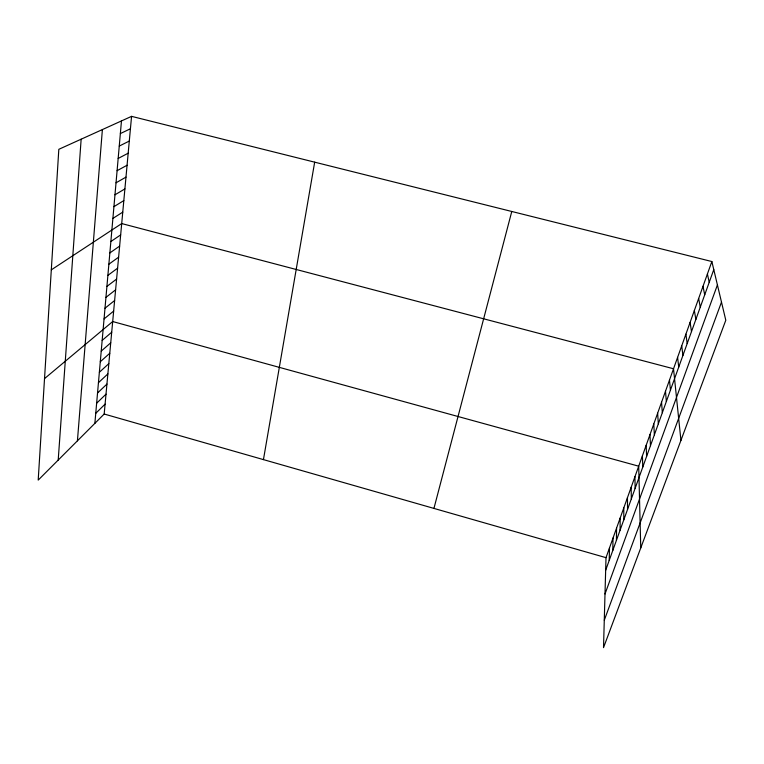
<?xml version="1.0" encoding="UTF-8"?>
<svg xmlns="http://www.w3.org/2000/svg" width="764" height="764" viewBox="0 0 764 764"><rect width="100%" height="100%" fill="white"/><g stroke="black" fill="none" stroke-linecap="round" stroke-linejoin="round"><path stroke-width="1.15" d="M623.787 519.864L623.796 507.888M620.091 530.159L620.167 518.049M616.424 540.339L616.577 528.096M612.804 550.424L613.014 538.057M609.214 560.404L609.5 547.903M711.857 261.536L606.005 557.663L603.522 647.643L725.8 320.24L711.857 261.536L131.57 116.357L58.818 149.314L38.2 480.107L104.181 414.031L131.57 116.357M58.198 460.081L81.146 139.201M77.422 440.828L102.386 129.584M94.87 423.351L121.466 120.941M263.446 459.613L314.673 162.169M433.942 508.413L511.775 211.475M605.661 570.278L713.777 269.616M605.002 593.991L717.415 284.943M604.286 620.225L721.493 302.095M95.748 413.334L105.088 404.146M96.646 403.22L106.015 394.167M97.544 393.002L106.941 384.082M98.451 382.688L107.877 373.911M99.368 372.269L108.822 363.645M100.285 361.754L109.777 353.274M101.22 351.125L110.742 342.797M102.166 340.4L111.716 332.225M44.522 378.619L112.69 321.539L638.704 466.193L640.748 547.96M104.057 318.932L113.655 311.072M105.002 308.207L114.629 300.51M105.948 297.368L115.612 289.833M106.912 286.424L116.605 279.061M107.886 275.374L117.608 268.183M108.87 264.21L118.611 257.191M109.863 252.932L119.633 246.094M110.856 241.539L120.664 234.892M51.303 269.854L121.705 223.565L673.523 368.764L680.934 440.389M112.891 218.408L122.765 212.134M113.931 206.662L123.825 200.588M114.972 194.801L124.895 188.918M116.023 182.806L125.984 177.133M117.093 170.697L127.082 165.234M118.172 158.454L128.18 153.201M119.26 146.077L129.307 141.044M120.359 133.576L130.434 128.772M104.181 414.031L606.005 557.663M707.407 273.98L709.221 282.288M703.004 286.29L704.714 294.818M698.659 298.457L700.263 307.204M694.352 310.499L695.861 319.457M690.102 322.408L691.496 331.566M685.891 334.183L687.189 343.542M681.727 345.834L682.93 355.394M677.601 357.361L678.719 367.102M669.493 380.052L670.429 390.156M665.501 391.216L666.351 401.501M661.557 402.265L662.321 412.722M657.642 413.2L658.329 423.819M653.783 424.01L654.376 434.802M649.954 434.726L650.47 445.67M646.163 445.317L646.602 456.423M642.419 455.812L642.772 467.062M634.922 476.774L635.132 488.33M631.179 487.251L631.312 498.949M627.464 497.622L627.53 509.464"/></g></svg>
